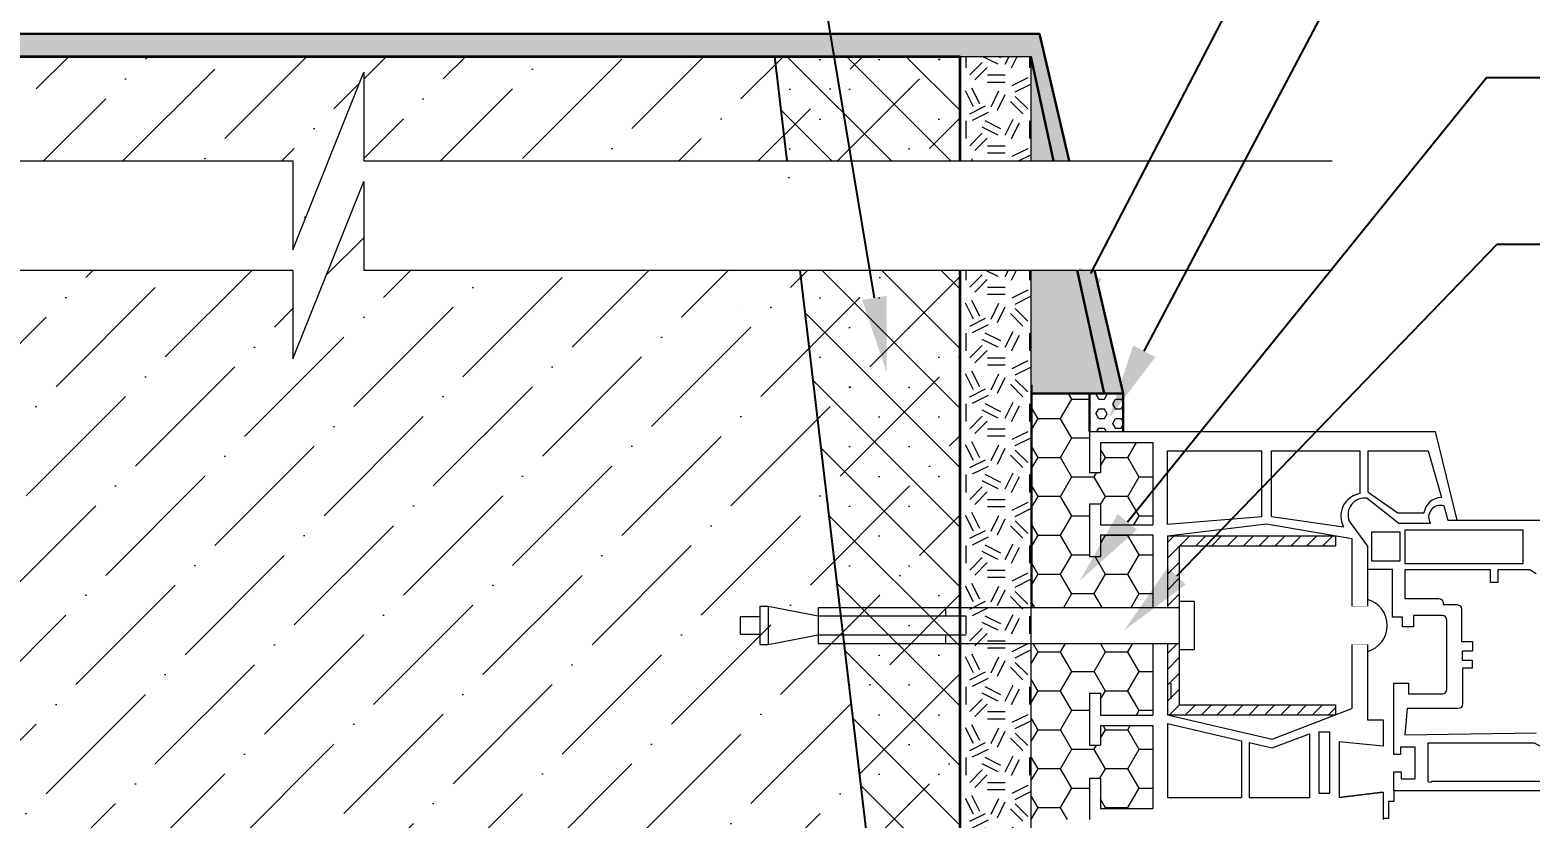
# Model space of a CAD drawing. Header units: millimetres. Extents: x -136099598 to 11807193, y 0 to 779331.
# Drawn here: x 763172 to 768118, y 358837 to 361438 of the extents above; entities that cross this region are included whole.
import ezdxf
from ezdxf import colors
from ezdxf.entities.mleader import LeaderData, LeaderLine
from ezdxf.math import Vec2, Vec3

# ---------------------------------------------------------------- set-up
doc = ezdxf.new("R2010")
doc.units = ezdxf.units.MM
doc.header["$MEASUREMENT"] = 0
doc.layers.get('0').update_dxf_attribs({"color": 250, "lineweight": 9})
doc.layers.add('!!_для разрезов', color=7, linetype='Continuous')
doc.layers.add('Тонкая', color=7, linetype='Continuous')
for name, color, linetype, lineweight in [('+АР_Размеры', 252, 'Continuous', 9), ('_Линии для надписей', 5, 'Continuous', 9), ('_Штриховки', 250, 'Continuous', 13), ('АР_Тонкие', 250, 'Continuous', 5), ('Рисунок', 6, 'Continuous', 35), ('СПДС_+АР_Выноски', 4, 'Continuous', 0)]:
    doc.layers.add(name, color=color, linetype=linetype, lineweight=lineweight)
doc.styles.add('ISOCPEUR', font='isocpeur.ttf', dxfattribs={"width": 0.7})
pattern_1 = [(0, (-2328750.236, 2504516.3), (111.0721134, 64.1274992), [74.0480756, -148.0961512]), (120, (-2328750.236, 2504516.3), (-111.0721001, 64.1275222), [74.0480756, -148.0961512]), (60, (-2328750.236, 2504516.3), (1.33e-05, 128.2550215), [-148.0961512, 74.0480756])]
pattern_2 = [(45, (-2328750.236, 2504516.298), (-26.1799482, 26.1799482), [])]
pattern_3 = [(135, (1738786.35, -780825.34), (98.174806, 98.174806), []), (135, (1738688.18, -780825.34), (98.174806, 98.174806), [0, -138.840142])]

msp = doc.modelspace()

# ---------------------------------------------------------------- hatches: boundary and pattern name
at = {"layer": '!!_для разрезов', "linetype": 'Continuous', "lineweight": 18}
h = msp.add_hatch(dxfattribs=at)
h.set_pattern_fill('SACNCR', color=253, scale=58.305571)
h.set_pattern_definition(pattern_3)
h.paths.add_polyline_path([(765815.708, 359750.448), (765667.405, 361005.976), (766238.889, 361005.976), (766238.889, 361350.751), (765626.681, 361350.751)])
h = msp.add_hatch(dxfattribs=at)
h.set_pattern_fill('SACNCR', color=253, scale=58.305571)
h.set_pattern_definition(pattern_3)
h.paths.add_polyline_path([(765815.708, 359750.448), (765929.869, 358783.958), (766238.889, 358783.958), (766238.889, 360646.289), (765709.891, 360646.289)])
h = msp.add_hatch()
h.set_pattern_fill('AR-CONC', scale=0.583056, angle=180, style=0)
h.set_pattern_definition([(130, (3897996.65, 2467199.34), (-106.2238121, -9.2933749), [11.1072113, -122.1793247]), (185, (3897996.65, 2467199.34), (20.548531, 111.3966672), [8.885769, -97.7434598]), (79.549, (3897987.8, 2467198.57), (-85.675665, 102.1027853), [9.439672, -103.836392]), (133.8158, (3897996.65, 2467228.96), (-158.0541836, -24.5130195), [16.660817, -183.268987]), (83.3644, (3897983.48, 2467226.92), (-138.419895, 144.262884), [14.159508, -155.754588]), (188.816, (3897996.65, 2467228.96), (-138.420112, 144.2626286), [13.3286536, -146.61519]), (159, (3897981.84, 2467221.554), (-88.399922, -59.6264949), [11.1072113, -122.1793247]), (214, (3897981.84, 2467221.55), (-36.0340257, 107.391846), [8.885769, -97.7434598]), (108.5486, (3897974.47, 2467216.59), (-124.4337043, 47.7655902), [9.439672, -103.836392]), (142.5, (3897996.647, 2467199.34), (-1.80082777, 49.3002985), [0, -96.5586906, 0, -99.2244213, 0, -98.1137002]), (172.5, (3897996.647, 2467199.34), (-38.959586, 58.4108565), [0, -56.5727298, 0, -94.3372483, 0, -37.3942782]), (212.5, (3898029.672, 2467199.34), (-79.0568712, -3.3401769), [0, -37.0240378, 0, -115.5149979, 0, -153.2795165]), (222.5, (3898044.48, 2467199.34), (-86.3675655, 14.8250609), [0, -48.1312491, 0, -76.7138063, 0, -108.8506711])])
h.paths.add_polyline_path([(766472.827, 361005.976), (766598.093, 361005.976), (766500.356, 361425.29), (766155.202, 361425.29), (761551.548, 361425.29), (761551.548, 361350.751), (766472.111, 361350.751)])
h.paths.add_polyline_path([(766681.932, 360646.289), (766473.575, 360646.289), (766474.419, 360239.87), (766776.664, 360239.87)])
at = {"ltscale": 100}
h = msp.add_hatch(dxfattribs=at)
h.set_pattern_fill('HONEY', color=256, scale=23.322229, style=0)
h.set_pattern_definition(pattern_1)
h.paths.add_polyline_path([(766664.966, 359978.885), (766664.966, 360239.87), (766474.419, 360239.87), (766474.419, 359534.463), (766874.232, 359534.463), (766874.232, 359773.418), (766702.013, 359773.418), (766702.013, 359701.596), (766664.966, 359701.596), (766664.966, 359875.816), (766702.013, 359875.816), (766702.013, 359806.16), (766874.232, 359806.16), (766874.232, 360078.316), (766702.013, 360078.316), (766702.013, 359978.885)])
h = msp.add_hatch(dxfattribs=at)
h.set_pattern_fill('HEX', color=256, scale=5.830557, style=0)
h.set_pattern_definition([(0, (-2329105.245, 2504516.298), (0, 32.06374962), [18.5120189, -37.0240378]), (120, (-2329105.245, 2504516.298), (-27.76802171, -16.0318748), [18.5120189, -37.0240378]), (60, (-2329086.733, 2504516.298), (-27.76802171, 16.0318748), [18.5120189, -37.0240378])])
h.paths.add_polyline_path([(766776.664, 360114.28), (766776.664, 360239.87), (766664.966, 360239.87), (766664.966, 360114.28)])
at = {"linetype": 'Continuous'}
h = msp.add_hatch(dxfattribs=at)
h.set_pattern_fill('ANSI31', color=256, scale=11.661114, style=0)
h.set_pattern_definition(pattern_2)
h.paths.add_polyline_path([(766922.364, 359770.333), (766922.364, 359534.463), (766961.2, 359534.463), (766961.2, 359737.479), (767476.201, 359737.479), (767476.201, 359770.333)])
at = {"ltscale": 100}
h = msp.add_hatch(dxfattribs=at)
h.set_pattern_fill('HONEY', color=256, scale=23.322229, style=0)
h.set_pattern_definition(pattern_1)
edge = h.paths.add_edge_path()
edge.add_line((766474.419, 359415.793), (766474.419, 358829.743))
edge.add_arc((766506.76, 358734.113), 100.95, 87.026985, 108.684826, ccw=False)
edge.add_line((766511.995, 358834.928), (766664.966, 358834.928))
edge.add_line((766664.966, 358834.928), (766664.966, 358970.789))
edge.add_line((766664.966, 358970.789), (766702.013, 358970.789))
edge.add_line((766702.013, 358970.789), (766702.013, 358870.829))
edge.add_line((766702.013, 358870.829), (766874.232, 358870.829))
edge.add_line((766874.232, 358870.829), (766874.232, 359144.394))
edge.add_line((766874.232, 359144.394), (766702.013, 359144.394))
edge.add_line((766702.013, 359144.394), (766702.013, 359080.467))
edge.add_line((766702.013, 359080.467), (766664.966, 359080.467))
edge.add_line((766664.966, 359080.467), (766664.966, 359252.061))
edge.add_line((766664.966, 359252.061), (766702.013, 359252.061))
edge.add_line((766702.013, 359252.061), (766702.013, 359179.321))
edge.add_line((766702.013, 359179.321), (766874.232, 359179.321))
edge.add_line((766874.232, 359179.321), (766874.232, 359415.793))
edge.add_line((766874.232, 359415.793), (766474.419, 359415.793))
at = {"linetype": 'Continuous'}
h = msp.add_hatch(dxfattribs=at)
h.set_pattern_fill('ANSI31', color=256, scale=11.661114, style=0)
h.set_pattern_definition(pattern_2)
h.paths.add_polyline_path([(767476.201, 359179.923), (767476.201, 359212.778), (766961.2, 359212.778), (766961.2, 359415.793), (766922.364, 359415.793), (766922.364, 359179.923)])
at = {"layer": '_Штриховки'}
h = msp.add_hatch(dxfattribs=at)
h.set_pattern_fill('ANSI36', color=256, scale=58.305571, style=0)
h.set_pattern_definition([(45, (662792.2, 346189.78), (98.1748, 359.9743), [462.8005, -92.5601, 0, -92.5601])])
h.paths.add_polyline_path([(765667.405, 361005.976), (765709.891, 360646.289), (764272.375, 360646.289), (764272.375, 360938.704), (764039.242, 360353.873), (764039.242, 360646.289), (762864.297, 360646.289), (762864.297, 361005.976), (764039.242, 361005.976), (764039.242, 360713.56), (764272.375, 361298.391), (764272.375, 361005.976)])
h.paths.add_polyline_path([(761581.574, 361005.976), (762864.297, 361005.976), (762864.297, 360646.289), (761581.574, 360646.289)])
h.paths.add_polyline_path([(766238.889, 360646.289), (765709.891, 360646.289), (765667.405, 361005.976), (766238.889, 361005.976), (766238.889, 361350.751), (761551.548, 361350.751), (761551.548, 361005.976), (761581.574, 361005.976), (761581.574, 360646.289), (761551.548, 360646.289), (761551.548, 357258.098), (762997.224, 357258.098), (762997.224, 358803.647), (763084.682, 358891.105), (763172.14, 358803.647), (763172.14, 357258.098), (766238.889, 357258.098)])
h = msp.add_hatch(dxfattribs=at)
h.set_pattern_fill('GEOL2', color=256, scale=233.222285, style=0, pattern_type=2)
h.set_pattern_definition([(3e-44, (745572.18, 394383.66), (233.2223, 233.2223), [58.3056, -174.9167]), (3e-44, (745572.18, 394406.98), (233.2223, 233.2223), [58.3056, -174.9167]), (90, (745712.1, 394430.3), (-233.2223, 233.2223), [58.3056, -174.9167]), (90, (745735.43, 394430.3), (-233.2223, 233.2223), [58.3056, -174.9167]), (45, (745747.1, 394406.98), (3e-14, 233.2223), [58.3056, -271.5205]), (45, (745763.42, 394390.66), (3e-14, 233.2223), [58.3056, -271.5205]), (135, (745688.79, 394511.93), (-233.2223, 3e-14), [58.3056, -271.5205]), (135, (745705.11, 394528.26), (-233.2223, 3e-14), [58.3056, -271.5205]), (26.56505, (745747.09, 394511.93), (233.22229, 9e-08), [58.3056, -463.1953]), (26.56505, (745756.42, 394490.94), (233.22229, 9e-08), [58.3056, -463.1953]), (26.56505, (745653.8, 394605.22), (233.22229, 9e-08), [58.3056, -463.1953]), (26.56505, (745663.13, 394584.23), (233.22229, 9e-08), [58.3056, -463.1953]), (63.43495, (745630.48, 394441.97), (1e-08, 233.22229), [58.3056, -463.1953]), (63.43495, (745651.47, 394430.31), (1e-08, 233.22229), [58.3056, -463.1953]), (63.43495, (745604.83, 394523.6), (1e-08, 233.22229), [58.3056, -463.1953]), (63.43495, (745583.84, 394535.26), (1e-08, 233.22229), [58.3056, -463.1953]), (116.56505, (745779.74, 394544.59), (-9e-08, 233.22229), [58.3056, -463.1953]), (116.56505, (745758.75, 394535.26), (-9e-08, 233.22229), [58.3056, -463.1953]), (153.43495, (745607.16, 394441.97), (-233.22229, 1e-08), [58.3056, -463.1953]), (153.43495, (745616.49, 394462.96), (-233.22229, 1e-08), [58.3056, -463.1953])])
h.paths.add_polyline_path([(766472.111, 360646.289), (766238.889, 360646.289), (766238.889, 358617.915), (766472.111, 358617.915)])
h.paths.add_polyline_path([(766238.889, 361005.976), (766472.111, 361005.976), (766472.111, 361350.751), (766238.889, 361350.751)])

# ---------------------------------------------------------------- linework, layer by layer
at = {"layer": '!!_для разрезов', "color": 251, "linetype": 'Continuous', "lineweight": 18}
for points in [[(766238.889, 361005.976), (766238.889, 361350.751), (765626.681, 361350.751), (765667.405, 361005.976)], [(765709.891, 360646.289), (765815.708, 359750.448), (765929.869, 358783.958), (765929.869, 358783.958), (766238.889, 358783.958), (766238.889, 360646.289)]]:
    msp.add_lwpolyline(points, dxfattribs=at)
at = {"layer": '+АР_Размеры', "ltscale": 100}
for points in [[(761212.25, 361005.976), (764039.242, 361005.976), (764039.242, 360713.56), (764272.375, 361298.391), (764272.375, 361005.976), (767465.648, 361005.976)], [(761212.25, 360646.289), (764039.242, 360646.289), (764039.242, 360353.873), (764272.375, 360938.704), (764272.375, 360646.289), (767465.648, 360646.289)]]:
    msp.add_lwpolyline(points, dxfattribs=at)
at = {"lineweight": 30}
for p, q in [((766472.111, 361350.751), (766547.023, 361005.976)), ((766625.175, 360646.289), (766713.48, 360239.87)), ((766474.419, 360267.875), (766474.419, 359534.463)), ((766474.419, 360239.87), (766776.664, 360239.87)), ((766664.966, 360239.87), (766664.966, 360114.28)), ((766776.664, 360239.87), (766776.664, 360114.28))]:
    msp.add_line(p, q, dxfattribs=at)
for p, q in [((766664.966, 360114.28), (767805.607, 360114.28)), ((766664.966, 360114.28), (766664.966, 359978.885)), ((767805.607, 360114.28), (767876.259, 359821.571)), ((766702.013, 360078.316), (766702.013, 359978.885)), ((766702.013, 360078.316), (766874.232, 360078.316)), ((766874.232, 360078.316), (766874.232, 359806.16)), ((766922.209, 360049.937), (767233.466, 360049.937)), ((766922.209, 359807.42), (766922.209, 360049.937)), ((767233.466, 359833.249), (767233.466, 360049.937)), ((767265.331, 360049.937), (767557.936, 360049.937)), ((767265.331, 359833.889), (767265.331, 360049.937)), ((767557.936, 359909.254), (767557.936, 360049.937)), ((767583.991, 360049.937), (767782.101, 360049.937)), ((767583.991, 359914.355), (767583.991, 360049.937)), ((767782.101, 360049.937), (767825.819, 359896.273)), ((766664.966, 359978.885), (766702.013, 359978.885)), ((767581.318, 359894.322), (767684.861, 359811.535)), ((767583.991, 359914.355), (767681.519, 359845.581)), ((766664.966, 359875.816), (766664.966, 359701.596)), ((766664.966, 359875.816), (766702.013, 359875.816)), ((766702.013, 359875.816), (766702.013, 359806.16)), ((767681.519, 359845.581), (767768.271, 359845.581)), ((767833.67, 359868.675), (767847.117, 359821.411)), ((766702.013, 359806.16), (766874.232, 359806.16)), ((767233.466, 359833.249), (766922.209, 359807.42)), ((766922.364, 359770.333), (767249.075, 359809.927)), ((767249.075, 359809.927), (767530.256, 359760.91)), ((767265.331, 359833.889), (767503.182, 359799.843)), ((767521.691, 359818.734), (767582.48, 359736.616)), ((767684.861, 359811.535), (767789.562, 359811.535)), ((767847.117, 359821.411), (767876.259, 359821.571)), ((766702.013, 359773.418), (766702.013, 359701.596)), ((766702.013, 359773.418), (766874.232, 359773.418)), ((766874.232, 359773.418), (766874.232, 359534.463)), ((766922.364, 359770.333), (767476.201, 359770.333)), ((766922.364, 359770.333), (766922.364, 359534.463)), ((767476.201, 359770.333), (767476.201, 359737.479)), ((767530.256, 359760.91), (767530.256, 359538.156)), ((766664.966, 359701.596), (766702.013, 359701.596)), ((766961.2, 359737.479), (767476.201, 359737.479)), ((766961.2, 359737.479), (766961.2, 359212.778)), ((767582.48, 359736.616), (767582.48, 359538.156)), ((766961.2, 359555.024), (767010.123, 359555.024)), ((767010.123, 359555.024), (767010.123, 359395.233)), ((765513.637, 359504.557), (765578.426, 359504.557)), ((765513.637, 359504.557), (765513.637, 359445.7)), ((765578.426, 359538.187), (765606.168, 359538.187)), ((765578.426, 359538.187), (765578.426, 359412.07)), ((765606.168, 359538.187), (765770.51, 359506.965)), ((765606.168, 359538.187), (765606.168, 359412.07)), ((765770.51, 359534.463), (766961.2, 359534.463)), ((765770.51, 359534.463), (765770.51, 359415.793)), ((765770.51, 359506.965), (766258.623, 359506.965)), ((766190.333, 359534.463), (766190.333, 359506.965)), ((765513.637, 359445.7), (765578.426, 359445.7)), ((765578.426, 359412.07), (765606.168, 359412.07)), ((765606.168, 359412.07), (765770.51, 359443.292)), ((765770.51, 359443.292), (766258.623, 359443.292)), ((765770.51, 359415.793), (766961.2, 359415.793)), ((766190.333, 359443.292), (766190.333, 359415.793)), ((766874.232, 359415.793), (766874.232, 359179.321)), ((766922.364, 359415.793), (766922.364, 359179.923)), ((767530.256, 359412.101), (767530.256, 359200.635)), ((767582.48, 359412.101), (767582.48, 359163.707)), ((766961.2, 359395.233), (767010.123, 359395.233)), ((766664.966, 359252.061), (766664.966, 359080.467)), ((766664.966, 359252.061), (766702.013, 359252.061)), ((766702.013, 359252.061), (766702.013, 359179.321)), ((766934.188, 359233.131), (766934.188, 359283.995)), ((766961.2, 359212.778), (767476.201, 359212.778)), ((767476.201, 359212.778), (767476.201, 359179.923)), ((766702.013, 359179.321), (766874.232, 359179.321)), ((766922.364, 359179.923), (767476.201, 359179.923)), ((766922.364, 359179.923), (767267.316, 359099.885)), ((767267.316, 359099.885), (767530.256, 359200.635)), ((767582.48, 359163.707), (767633.634, 359163.707)), ((767633.634, 359163.707), (767633.634, 359077.264)), ((766702.013, 359144.394), (766702.013, 359080.467)), ((766702.013, 359144.394), (766874.232, 359144.394)), ((766874.232, 359144.394), (766874.232, 358870.829)), ((766922.364, 359151.121), (766922.364, 358907.482)), ((766922.364, 359151.121), (767166.919, 359094.378)), ((767267.982, 359070.929), (767390.395, 359117.834)), ((767390.395, 359117.834), (767390.395, 358907.482)), ((767421.458, 359124.008), (767421.458, 358921.979)), ((767421.458, 359124.008), (767456.922, 359124.008)), ((767456.922, 359124.008), (767456.922, 358921.979)), ((766664.966, 359080.467), (766702.013, 359080.467)), ((767166.919, 359094.378), (767166.919, 358907.482)), ((767191.74, 359088.619), (767191.74, 358907.482)), ((767191.74, 359088.619), (767267.982, 359070.929)), ((767633.634, 359077.264), (767488.119, 359090.905)), ((767488.119, 359090.905), (767488.119, 358907.203)), ((766664.966, 358970.789), (766664.966, 358834.928)), ((766664.966, 358970.789), (766702.013, 358970.789)), ((766702.013, 358970.789), (766702.013, 358870.829)), ((766922.364, 358907.482), (767166.919, 358907.482)), ((767191.74, 358907.482), (767390.395, 358907.482)), ((767421.458, 358921.979), (767456.922, 358921.979)), ((767488.119, 358907.203), (767633.634, 358925.339)), ((767633.634, 358925.339), (767633.634, 358834.928)), ((766702.013, 358870.829), (766874.232, 358870.829))]:
    msp.add_line(p, q)
at = {"lineweight": 15}
for p, q in [((767876.259, 359821.571), (768240.031, 359821.571)), ((767595.606, 359782.973), (767689.818, 359782.973)), ((767704.816, 359789.572), (768095.528, 359789.572)), ((767664.454, 359658.777), (767582.48, 359658.777)), ((767664.454, 359502.131), (767664.454, 359658.777)), ((767697.509, 359502.131), (767664.454, 359502.131)), ((767697.509, 359469.869), (767697.509, 359502.131)), ((767829.047, 359507.096), (767733.872, 359507.096)), ((767733.872, 359507.096), (767733.872, 359469.869)), ((767733.872, 359469.869), (767697.509, 359469.869)), ((767843.796, 359263.687), (767843.796, 359492.348)), ((767668.817, 359049.042), (767668.817, 359284.625)), ((767668.817, 359284.625), (767717.244, 359284.625)), ((767717.244, 359284.625), (767717.244, 359248.938)), ((767717.244, 359248.938), (767829.047, 359248.938)), ((767739.501, 359073.016), (767690.384, 359073.016)), ((767690.384, 359073.016), (767690.384, 359049.042)), ((767739.501, 358968.711), (767739.501, 359073.016)), ((767690.384, 359049.042), (767668.817, 359049.042)), ((767668.817, 358929.559), (767668.817, 358992.705)), ((767668.817, 358992.705), (767692.772, 358992.705)), ((767692.772, 358992.705), (767692.772, 358968.711)), ((767692.772, 358968.711), (767739.501, 358968.711)), ((768491.745, 358929.559), (767668.817, 358929.559))]:
    msp.add_line(p, q, dxfattribs=at)
at = {"ltscale": 100}
msp.add_line((767631.767, 358925.061), (767488.119, 358907.203), dxfattribs=at)
at = {"lineweight": 30}
for points in [[(761551.548, 361425.29), (766500.356, 361425.29), (766598.093, 361005.976)], [(766681.932, 360646.289), (766776.664, 360239.87)]]:
    msp.add_lwpolyline(points, dxfattribs=at)
at = {"const_width": 1.749}
for points in [[(767876.259, 359821.571), (767805.607, 360114.28), (766664.966, 360114.28), (766664.966, 359978.885), (766702.013, 359978.885), (766702.013, 360078.316), (766874.232, 360078.316), (766874.232, 359806.16), (766702.013, 359806.16), (766702.013, 359875.816), (766664.966, 359875.816), (766664.966, 359701.596), (766702.013, 359701.596), (766702.013, 359773.418), (766874.232, 359773.418), (766874.232, 359534.463), (766922.364, 359534.463), (766922.364, 359770.333), (767249.075, 359809.927), (767530.256, 359760.91), (767530.256, 359538.156), (767582.48, 359538.156), (767582.48, 359736.616), (767521.691, 359818.734, -0.58413033), (767581.812, 359893.927), (767684.861, 359811.535), (767789.562, 359811.535, -0.70077343), (767833.67, 359868.675), (767847.117, 359821.411), (767876.259, 359821.571)], [(767265.331, 360049.937), (767557.936, 360049.937), (767557.936, 359909.254, 0.51973706), (767503.182, 359799.843), (767265.331, 359833.889), (767265.331, 360049.937)], [(767583.991, 360049.937), (767782.101, 360049.937), (767825.813, 359896.273, 0.37765764), (767768.271, 359845.581), (767681.519, 359845.581), (767583.991, 359914.355), (767583.991, 360049.937)]]:
    msp.add_lwpolyline(points, format="xyb", dxfattribs=at)
for points in [[(766922.209, 360049.937), (767233.466, 360049.937), (767233.466, 359833.249), (766922.209, 359807.42), (766922.209, 360049.937)], [(766664.966, 358834.928), (766664.966, 358970.789), (766702.013, 358970.789), (766702.013, 358870.829), (766874.232, 358870.829), (766874.232, 359144.394), (766702.013, 359144.394), (766702.013, 359080.467), (766664.966, 359080.467), (766664.966, 359252.061), (766702.013, 359252.061), (766702.013, 359179.321), (766874.232, 359179.321), (766874.232, 359415.793), (766922.364, 359415.793), (766922.364, 359179.923), (767267.316, 359099.885), (767530.256, 359200.635), (767530.256, 359412.101)], [(767530.256, 359412.101), (767582.48, 359412.101), (767582.48, 359163.707), (767633.634, 359163.707), (767633.634, 359077.264), (767488.119, 359090.905), (767488.119, 358907.203), (767633.634, 358925.339), (767633.634, 358834.928)], [(766922.364, 359151.121), (767166.919, 359094.378), (767166.919, 358907.482), (766922.364, 358907.482), (766922.364, 359151.121)], [(767191.74, 359088.619), (767267.982, 359070.929), (767390.395, 359117.834), (767390.395, 358907.482), (767191.74, 358907.482), (767191.74, 359088.619)], [(767421.458, 359124.008), (767456.922, 359124.008), (767456.922, 358921.979), (767421.458, 358921.979), (767421.458, 359124.008)]]:
    msp.add_lwpolyline(points, dxfattribs=at)
at = {"lineweight": 15}
for points in [[(767595.606, 359782.973), (767595.606, 359687.599), (767689.818, 359687.599), (767689.818, 359782.973)], [(767704.816, 359789.572), (767704.816, 359678.985), (768095.528, 359678.985), (768095.528, 359789.572)], [(767668.946, 358929.623), (767668.946, 358893.931), (767650.742, 358893.931), (767650.742, 358838.501), (767633.634, 358838.501)]]:
    msp.add_lwpolyline(points, dxfattribs=at)
for points in [[(768138.575, 359645.425), (768117.622, 359658.619), (768011.237, 359658.619), (768011.237, 359615.88), (767987.868, 359615.88), (767987.868, 359658.619), (767704.816, 359658.619), (767704.816, 359563.454), (767816.591, 359563.454, -0.41421356), (767831.339, 359548.705), (767831.339, 359543.29), (767877.042, 359543.29, -0.41421356), (767891.791, 359528.541), (767891.791, 359422.327), (767928.049, 359422.327), (767928.049, 359390.065), (767894.208, 359390.065), (767894.208, 359360.234), (767927.243, 359360.234), (767927.243, 359334.437), (767895.013, 359334.437), (767895.013, 359254.592), (767895.013, 359215.233, -0.41421356), (767880.265, 359200.484), (767712.68, 359200.484), (767705.478, 359114.547), (768137.792, 359120.718)], [(768169.204, 359067.301), (768132.754, 359086.898), (767780.822, 359086.898), (767780.822, 358961.558, 0.41421356), (767795.571, 358961.558), (768479.913, 358961.558)]]:
    msp.add_lwpolyline(points, format="xyb", dxfattribs=at)
for centre, radius, start, end in [((767568.971, 359835.325), 74.747, 98.489702, 208.340006), ((767573.31, 359839.327), 55.576, 81.715431, 201.748984), ((767825.813, 359838.268), 58.005, 89.994263, 172.757707), ((767821.991, 359832.097), 38.398, 72.29121, 212.378181), ((767557.413, 359474.681), 89.39, 286.285576, 73.714424)]:
    msp.add_arc(centre, radius, start, end)
for centre, start, end in [((767829.047, 359492.348), 0, 90), ((767829.047, 359263.687), 270, 0)]:
    msp.add_arc(centre, 14.749, start, end, dxfattribs=at)
at = {"layer": '_Линии для надписей'}
for points in [[(766238.889, 361005.976), (766238.889, 361350.751), (766472.111, 361350.751), (766472.111, 361005.976)], [(766472.111, 360646.289), (766472.111, 358617.915), (766238.889, 358617.915), (766238.889, 360646.289)]]:
    msp.add_lwpolyline(points, dxfattribs=at)
at = {"layer": 'Рисунок'}
for p, q in [((761551.548, 361350.751), (766238.889, 361350.751)), ((766238.889, 361005.976), (766238.889, 361350.751)), ((766238.889, 357258.098), (766238.889, 360646.289))]:
    msp.add_line(p, q, dxfattribs=at)
at = {"layer": 'СПДС_+АР_Выноски'}
msp.add_line((765525.591, 360523.777), (765525.591, 360523.777), dxfattribs=at)
at = {"layer": 'Тонкая', "ltscale": 100}
for p, q in [((765626.681, 361350.751), (762864.297, 361350.751)), ((765626.681, 361350.751), (765667.405, 361005.976)), ((765709.891, 360646.289), (765929.869, 358783.958))]:
    msp.add_line(p, q, dxfattribs=at)

# ---------------------------------------------------------------- leaders
at = {"layer": 'АР_Тонкие'}
ml = msp.add_multileader_mtext('Standard', dxfattribs=at)
ml.set_content('\\pxsm1,ql;Штукатурный слой внутреннего откоса', color=256, style='ISOCPEUR')
ml.set_leader_properties()
ml.build(insert=Vec2(0, 0))
ml.multileader.update_dxf_attribs({"text_left_attachment_type": 6, "text_right_attachment_type": 6, "dogleg_length": 100, "arrow_head_size": 250})
ctx = ml.context
ctx.base_point, ctx.char_height, ctx.arrow_head_size, ctx.landing_gap_size, ctx.plane_origin, ctx.plane_x_axis = Vec3(772552.907, 363183.088), 250, 250, 25, Vec3(731250.863, 339085.028), Vec3(-1, 0)
ctx.left_attachment, ctx.right_attachment = 6, 6
notes = []
notes.append((ctx, [(0, (1, 1, 0), (767992.907, 363183.088), (1, 0), 100, [(0, [(766554.052, 360412.962)], 0, [])])]))
ctx.mtext.insert, ctx.mtext.width, ctx.mtext.defined_height, ctx.mtext.flow_direction = Vec3(768783.042, 363508.088), 8498.60878, 1142.931, 5
ml = msp.add_multileader_mtext('Standard', dxfattribs=at)
ml.set_content('\\pxsm1,ql;Восстановление стены цементно-песчаный раствор', color=256, style='ISOCPEUR')
ml.set_leader_properties()
ml.build(insert=Vec2(0, 0))
ml.multileader.update_dxf_attribs({"text_left_attachment_type": 6, "text_right_attachment_type": 6, "dogleg_length": 100, "arrow_head_size": 250})
ctx = ml.context
ctx.base_point, ctx.char_height, ctx.arrow_head_size, ctx.landing_gap_size, ctx.plane_origin, ctx.plane_x_axis = Vec3(765449.922, 362991.838), 250, 250, 25, Vec3(722124.134, 338736.599), Vec3(-1, 0)
ctx.left_attachment, ctx.right_attachment = 6, 6
notes.append((ctx, [(1, (1, 1, 0), (765549.922, 362991.838), (-1, 0), 100, [(0, [(765997.152, 360308.047)], 0, [])])]))
ctx.mtext.insert, ctx.mtext.width, ctx.mtext.defined_height, ctx.mtext.flow_direction = Vec3(759684.922, 363316.838), 8498.60878, 1142.931, 5
ml = msp.add_multileader_mtext('Standard', dxfattribs=at)
ml.set_content('\\pxsm1,ql;Изоляционная саморасширяющаяся паропроницаемая водоизоляционная лента', color=256, style='ISOCPEUR')
ml.set_leader_properties()
ml.build(insert=Vec2(0, 0))
ml.multileader.update_dxf_attribs({"text_left_attachment_type": 6, "text_right_attachment_type": 6, "dogleg_length": 100, "arrow_head_size": 250})
ctx = ml.context
ctx.base_point, ctx.char_height, ctx.arrow_head_size, ctx.landing_gap_size, ctx.plane_origin, ctx.plane_x_axis = Vec3(772904.119, 362568.43), 250, 250, 25, Vec3(746101.392, 347260.459), Vec3(-1, 0)
ctx.left_attachment, ctx.right_attachment = 6, 6
notes.append((ctx, [(0, (1, 1, 0), (768002.869, 362568.43), (1, 0), 100, [(0, [(766729.36, 360157.483)], 0, [])])]))
ctx.mtext.insert, ctx.mtext.width, ctx.mtext.defined_height, ctx.mtext.flow_direction = Vec3(767961.754, 362893.43), 4955.16241, 666.392, 5
ml = msp.add_multileader_mtext('Standard', dxfattribs=at)
ml.set_content('\\pxsm1,ql;Монтажная пена', color=256, style='ISOCPEUR')
ml.set_leader_properties()
ml.build(insert=Vec2(0, 0))
ml.multileader.update_dxf_attribs({"text_left_attachment_type": 6, "text_right_attachment_type": 6, "dogleg_length": 100, "arrow_head_size": 250})
ctx = ml.context
ctx.base_point, ctx.char_height, ctx.arrow_head_size, ctx.landing_gap_size, ctx.plane_origin, ctx.plane_x_axis = Vec3(769943.87, 361280.892), 250, 250, 25, Vec3(746141.143, 346719.177), Vec3(-1, 0)
ctx.left_attachment, ctx.right_attachment = 6, 6
notes.append((ctx, [(0, (1, 1, 0), (767973.87, 361280.892), (1, 0), 100, [(0, [(766633.027, 359621.903)], 0, [])])]))
ctx.mtext.insert, ctx.mtext.width, ctx.mtext.defined_height, ctx.mtext.flow_direction = Vec3(768394.005, 361580.892), 4955.16241, 666.392, 5
ml = msp.add_multileader_mtext('Standard', dxfattribs=at)
ml.set_content('\\pxsm1,ql;Рамный дюбель (см. поставщиков окон)', color=256, style='ISOCPEUR')
ml.set_leader_properties()
ml.build(insert=Vec2(0, 0))
ml.multileader.update_dxf_attribs({"text_left_attachment_type": 6, "text_right_attachment_type": 6, "dogleg_length": 100, "arrow_head_size": 250})
ctx = ml.context
ctx.base_point, ctx.char_height, ctx.arrow_head_size, ctx.landing_gap_size, ctx.plane_origin, ctx.plane_x_axis = Vec3(772472.731, 360731.859), 250, 250, 25, Vec3(746188.948, 346363.545), Vec3(-1, 0)
ctx.left_attachment, ctx.right_attachment = 6, 6
notes.append((ctx, [(0, (1, 1, 0), (768008.981, 360731.859), (1, 0), 100, [(0, [(766779.479, 359458.123)], 0, [])])]))
ctx.mtext.insert, ctx.mtext.width, ctx.mtext.defined_height, ctx.mtext.flow_direction = Vec3(768927.664, 361031.859), 5338.30189, 651.81, 5
ml = msp.add_multileader_mtext('Standard', dxfattribs=at)
ml.set_content('\\pxsm1,ql;Тарельчатые фасадные дюбеля', color=256, style='ISOCPEUR')
ml.set_leader_properties()
ml.build(insert=Vec2(0, 0))
ml.multileader.update_dxf_attribs({"text_left_attachment_type": 6, "text_right_attachment_type": 6, "dogleg_length": 100, "arrow_head_size": 250})
ctx = ml.context
ctx.base_point, ctx.char_height, ctx.arrow_head_size, ctx.landing_gap_size, ctx.plane_origin, ctx.plane_x_axis = Vec3(759959.859, 358879.323), 250, 250, 25, Vec3(723599.698, 335265.831), Vec3(-1, 0)
ctx.left_attachment, ctx.right_attachment = 6, 6
notes.append((ctx, [(1, (1, 1, 0), (760059.859, 358879.323), (-1, 0), 100, [(0, [(763128.98, 358684.883)], 0, [])])]))
ctx.mtext.insert, ctx.mtext.width, ctx.mtext.defined_height, ctx.mtext.flow_direction = Vec3(756496.109, 359204.323), 8498.60878, 1142.931, 5
ml = msp.add_multileader_mtext('Standard', dxfattribs=at)
ml.set_content('\\pxsm1,ql;Срез кельмой', color=256, style='ISOCPEUR')
ml.set_leader_properties()
ml.build(insert=Vec2(0, 0))
ml.multileader.update_dxf_attribs({"text_left_attachment_type": 6, "text_right_attachment_type": 6, "dogleg_length": 100, "arrow_head_size": 250})
ctx = ml.context
ctx.base_point, ctx.char_height, ctx.arrow_head_size, ctx.landing_gap_size, ctx.plane_origin, ctx.plane_x_axis = Vec3(770240.141, 358634.136), 250, 250, 25, Vec3(746181.166, 343409.714), Vec3(-1, 0)
ctx.left_attachment, ctx.right_attachment = 6, 6
notes.append((ctx, [(0, (1, 1, 0), (768663.891, 358634.136), (1, 0), 100, [(0, [(767587.253, 358190.873)], 0, [])])]))
ctx.mtext.insert, ctx.mtext.width, ctx.mtext.defined_height, ctx.mtext.flow_direction = Vec3(769027.776, 358959.136), 4955.16241, 666.392, 5
for ctx, leaders in notes:
    for number, flags, end, landing, length, lines in leaders:
        leader = LeaderData()
        leader.index, (leader.has_last_leader_line, leader.has_dogleg_vector, leader.attachment_direction) = number, flags
        leader.last_leader_point, leader.dogleg_vector, leader.dogleg_length = Vec3(end), Vec3(landing), length
        for number, points, colour, breaks in lines:
            line = LeaderLine()
            line.index, line.vertices, line.color, line.breaks = number, Vec3.list(points), colors.encode_raw_color(colour), breaks
            leader.lines.append(line)
        ctx.leaders.append(leader)

doc.saveas('drawing.dxf')
